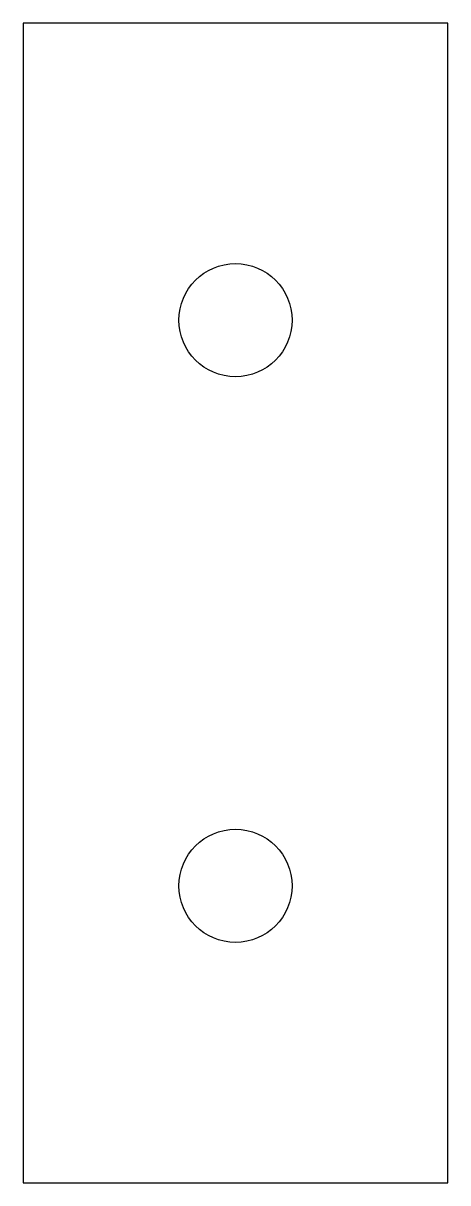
# Model space of a CAD drawing. Header units: millimetres. Extents: x 972.5 to 980, y 85 to 105.5.
import ezdxf

# ---------------------------------------------------------------- set-up
doc = ezdxf.new("R2010")
doc.units = ezdxf.units.MM
doc.layers.get('0').update_dxf_attribs({"linetype": 'CONTINUOUS'})

msp = doc.modelspace()

# ---------------------------------------------------------------- linework, layer by layer
msp.add_lwpolyline([(972.5, 105.5), (972.5, 85), (980, 85), (980, 105.5)], close=True)
for centre in [(976.25, 100.25), (976.25, 90.25)]:
    msp.add_circle(centre, 1)

doc.saveas('drawing.dxf')
